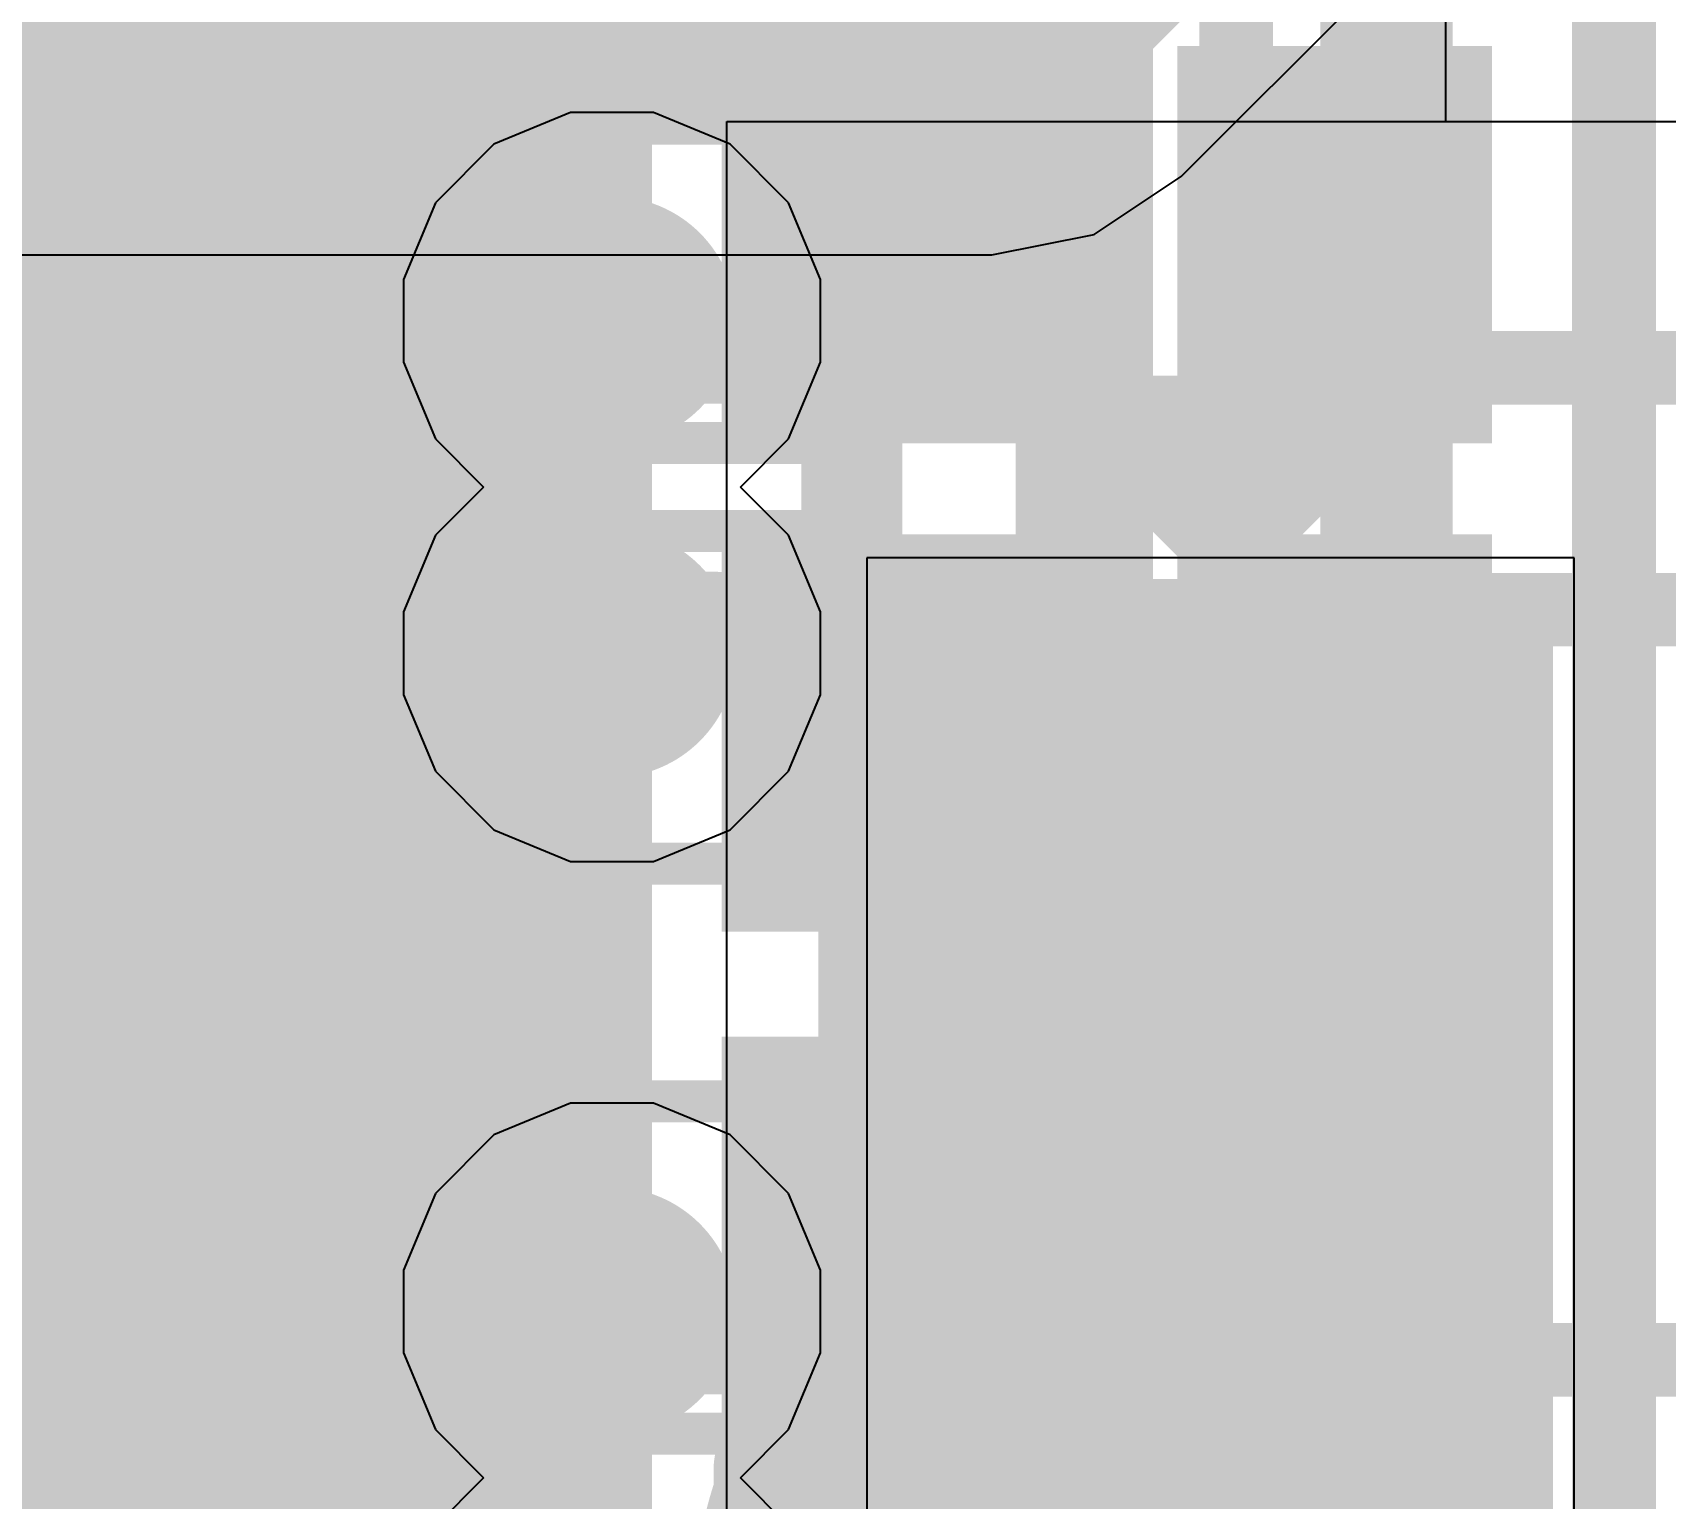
# Model space of a CAD drawing. Header units: inches. Extents: x -6 to 284, y -12 to 154.
# Drawn here: x 28.448 to 30.42, y -6.286 to -4.516 of the extents above; entities that cross this region are included whole.
import ezdxf

# ---------------------------------------------------------------- set-up
doc = ezdxf.new("R2010")
doc.units = ezdxf.units.IN
for name, color, linetype in [('Bottom Layer', 5, 'Continuous'), ('Bottom Overlay', 54, 'Continuous'), ('Bottom Paste', 16, 'Continuous'), ('Bottom Solder', 6, 'Continuous'), ('Drill Drawing', 1, 'Continuous'), ('GND-1', 16, 'Continuous'), ('PWR-2', 130, 'Continuous'), ('Signal L1', 76, 'Continuous'), ('Signal L2', 6, 'Continuous'), ('Top Layer', 1, 'Continuous'), ('Top Overlay', 2, 'Continuous'), ('Top Paste', 8, 'Continuous'), ('Top Solder', 216, 'Continuous'), ('Via Holes', 16, 'Continuous')]:
    doc.layers.add(name, color=color, linetype=linetype)
doc.styles.add('Arial Black_Bold', font='', dxfattribs={"height": 0.2})
doc.styles.get('Arial Black_Bold').set_extended_font_data('Arial Black', bold=True)

# ---------------------------------------------------------------- blocks, each defined once
blk = doc.blocks.new('R___0201_5')
at = {"layer": 'Top Layer'}
for points in [[(-0.40999791, 0.18500217), (-0.13999845, 0.18500217), (-0.13999845, -0.18499709), (-0.40999791, -0.18499709)], [(0.14000099, 0.18499963), (0.41000045, 0.18499963), (0.41000045, -0.18499963), (0.14000099, -0.18499963)]]:
    blk.add_hatch(color=1, dxfattribs=at).paths.add_polyline_path(points)
at = {"layer": 'Top Paste'}
for points in [[(-0.40999791, 0.18500217), (-0.13999845, 0.18500217), (-0.13999845, -0.18499709), (-0.40999791, -0.18499709)], [(0.14000099, 0.18499963), (0.41000045, 0.18499963), (0.41000045, -0.18499963), (0.14000099, -0.18499963)]]:
    blk.add_hatch(color=8, dxfattribs=at).paths.add_polyline_path(points)
at = {"layer": 'Top Solder'}
for points in [[(-0.46499907, 0.24000333), (-0.08499729, 0.24000333), (-0.08499729, -0.23999825), (-0.46499907, -0.23999825)], [(0.08499983, 0.24000079), (0.46500161, 0.24000079), (0.46500161, -0.24000079), (0.08499983, -0.24000079)]]:
    blk.add_hatch(color=216, dxfattribs=at).paths.add_polyline_path(points)
blk = doc.blocks.new('R___0201_7')
at = {"layer": 'Top Layer'}
for points in [[(-0.40999791, 0.18499963), (-0.13999845, 0.18499963), (-0.13999845, -0.18499963), (-0.40999791, -0.18499963)], [(0.14000099, 0.18499963), (0.41000045, 0.18499963), (0.41000045, -0.18499963), (0.14000099, -0.18499963)]]:
    blk.add_hatch(color=1, dxfattribs=at).paths.add_polyline_path(points)
at = {"layer": 'Top Paste'}
for points in [[(-0.40999791, 0.18499963), (-0.13999845, 0.18499963), (-0.13999845, -0.18499963), (-0.40999791, -0.18499963)], [(0.14000099, 0.18499963), (0.41000045, 0.18499963), (0.41000045, -0.18499963), (0.14000099, -0.18499963)]]:
    blk.add_hatch(color=8, dxfattribs=at).paths.add_polyline_path(points)
at = {"layer": 'Top Solder'}
for points in [[(-0.46499907, 0.24000079), (-0.08499729, 0.24000079), (-0.08499729, -0.24000079), (-0.46499907, -0.24000079)], [(0.08499983, 0.24000079), (0.46500161, 0.24000079), (0.46500161, -0.24000079), (0.08499983, -0.24000079)]]:
    blk.add_hatch(color=216, dxfattribs=at).paths.add_polyline_path(points)
blk = doc.blocks.new('R___0201_8')
at = {"layer": 'Top Layer'}
for points in [[(-0.40999791, 0.18500217), (-0.13999845, 0.18500217), (-0.13999845, -0.18499709), (-0.40999791, -0.18499709)], [(0.14000353, 0.18500217), (0.41000299, 0.18500217), (0.41000299, -0.18499709), (0.14000353, -0.18499709)]]:
    blk.add_hatch(color=1, dxfattribs=at).paths.add_polyline_path(points)
at = {"layer": 'Top Paste'}
for points in [[(-0.40999791, 0.18500217), (-0.13999845, 0.18500217), (-0.13999845, -0.18499709), (-0.40999791, -0.18499709)], [(0.14000353, 0.18500217), (0.41000299, 0.18500217), (0.41000299, -0.18499709), (0.14000353, -0.18499709)]]:
    blk.add_hatch(color=8, dxfattribs=at).paths.add_polyline_path(points)
at = {"layer": 'Top Solder'}
for points in [[(-0.46499907, 0.24000333), (-0.08499729, 0.24000333), (-0.08499729, -0.23999825), (-0.46499907, -0.23999825)], [(0.08500237, 0.24000333), (0.46500415, 0.24000333), (0.46500415, -0.23999825), (0.08500237, -0.23999825)]]:
    blk.add_hatch(color=216, dxfattribs=at).paths.add_polyline_path(points)
blk = doc.blocks.new('R___0201_31')
at = {"layer": 'Top Layer'}
for points in [[(-0.41000045, 0.18499963), (-0.14000099, 0.18499963), (-0.14000099, -0.18499963), (-0.41000045, -0.18499963)], [(0.14000099, 0.18499963), (0.41000045, 0.18499963), (0.41000045, -0.18499963), (0.14000099, -0.18499963)]]:
    blk.add_hatch(color=1, dxfattribs=at).paths.add_polyline_path(points)
at = {"layer": 'Top Paste'}
for points in [[(-0.41000045, 0.18499963), (-0.14000099, 0.18499963), (-0.14000099, -0.18499963), (-0.41000045, -0.18499963)], [(0.14000099, 0.18499963), (0.41000045, 0.18499963), (0.41000045, -0.18499963), (0.14000099, -0.18499963)]]:
    blk.add_hatch(color=8, dxfattribs=at).paths.add_polyline_path(points)
at = {"layer": 'Top Solder'}
for points in [[(-0.46500161, 0.24000079), (-0.08499983, 0.24000079), (-0.08499983, -0.24000079), (-0.46500161, -0.24000079)], [(0.08499983, 0.24000079), (0.46500161, 0.24000079), (0.46500161, -0.24000079), (0.08499983, -0.24000079)]]:
    blk.add_hatch(color=216, dxfattribs=at).paths.add_polyline_path(points)
blk = doc.blocks.new('R___0201_32')
at = {"layer": 'Top Layer'}
for points in [[(-0.40999791, 0.18499709), (-0.13999845, 0.18499709), (-0.13999845, -0.18500217), (-0.40999791, -0.18500217)], [(0.14000353, 0.18499709), (0.41000299, 0.18499709), (0.41000299, -0.18500217), (0.14000353, -0.18500217)]]:
    blk.add_hatch(color=1, dxfattribs=at).paths.add_polyline_path(points)
at = {"layer": 'Top Paste'}
for points in [[(-0.40999791, 0.18499709), (-0.13999845, 0.18499709), (-0.13999845, -0.18500217), (-0.40999791, -0.18500217)], [(0.14000353, 0.18499709), (0.41000299, 0.18499709), (0.41000299, -0.18500217), (0.14000353, -0.18500217)]]:
    blk.add_hatch(color=8, dxfattribs=at).paths.add_polyline_path(points)
at = {"layer": 'Top Solder'}
for points in [[(-0.46499907, 0.23999825), (-0.08499729, 0.23999825), (-0.08499729, -0.24000333), (-0.46499907, -0.24000333)], [(0.08500237, 0.23999825), (0.46500415, 0.23999825), (0.46500415, -0.24000333), (0.08500237, -0.24000333)]]:
    blk.add_hatch(color=216, dxfattribs=at).paths.add_polyline_path(points)
blk = doc.blocks.new('R___0201_35')
at = {"layer": 'Top Layer'}
for points in [[(-0.40999791, 0.18499963), (-0.13999845, 0.18499963), (-0.13999845, -0.18499963), (-0.40999791, -0.18499963)], [(0.14000099, 0.18499963), (0.41000045, 0.18499963), (0.41000045, -0.18499963), (0.14000099, -0.18499963)]]:
    blk.add_hatch(color=1, dxfattribs=at).paths.add_polyline_path(points)
at = {"layer": 'Top Paste'}
for points in [[(-0.40999791, 0.18499963), (-0.13999845, 0.18499963), (-0.13999845, -0.18499963), (-0.40999791, -0.18499963)], [(0.14000099, 0.18499963), (0.41000045, 0.18499963), (0.41000045, -0.18499963), (0.14000099, -0.18499963)]]:
    blk.add_hatch(color=8, dxfattribs=at).paths.add_polyline_path(points)
at = {"layer": 'Top Solder'}
for points in [[(-0.46499907, 0.24000079), (-0.08499729, 0.24000079), (-0.08499729, -0.24000079), (-0.46499907, -0.24000079)], [(0.08499983, 0.24000079), (0.46500161, 0.24000079), (0.46500161, -0.24000079), (0.08499983, -0.24000079)]]:
    blk.add_hatch(color=216, dxfattribs=at).paths.add_polyline_path(points)
blk = doc.blocks.new('SOT_23_5_B_126')
at = {"layer": 'Bottom Layer'}
blk.add_hatch(color=5, dxfattribs=at).paths.add_polyline_path([(-1.85000011, -0.65000378), (-0.74999977, -0.65000378), (-0.74999977, -1.25000258), (-1.85000011, -1.25000258)])
at = {"layer": 'Bottom Paste'}
blk.add_hatch(color=16, dxfattribs=at).paths.add_polyline_path([(-1.85000011, -0.65000378), (-0.74999977, -0.65000378), (-0.74999977, -1.25000258), (-1.85000011, -1.25000258)])
at = {"layer": 'Bottom Solder'}
blk.add_hatch(color=6, dxfattribs=at).paths.add_polyline_path([(-1.95160011, -0.54840378), (-0.6483997699999999, -0.54840378), (-0.6483997699999999, -1.35160258), (-1.95160011, -1.35160258)])
at = {"layer": 'Bottom Overlay'}
for points in [[(-2.00659746, -0.9398050799999998, 0.127, 0.127, 0), (-2.13360508, -0.8128025399999999, 0.127, 0.127, 0)], [(-2.13360254, -1.06680254, 0.127, 0.127, 0), (-2.13360508, -0.8128025399999999, 0.127, 0.127, 0)], [(-2.13360254, -1.06680254, 0.127, 0.127, 0), (-2.00659746, -0.9398050799999998, 0.127, 0.127, 0)], [(-0.87900256, -1.49860508, 0.127, 0.127, 0), (-0.87900002, -1.3986002, 0.127, 0.127, 0)], [(-0.87900256, -1.49860508, 0.127, 0.127, 0), (0.8735949, -1.49860254, 0.127, 0.127, 0)]]:
    blk.add_lwpolyline(points, format="xyseb", dxfattribs=at)
for points in [[(-2.16535508, -0.8128025399999999, 0.0635, 0.0635, 1), (-2.10185508, -0.8128025399999999, 0.0635, 0.0635, 1)], [(-2.16535508, -0.8128025399999999, 0.0635, 0.0635, 1), (-2.10185508, -0.8128025399999999, 0.0635, 0.0635, 1)], [(-2.03834746, -0.9398050799999998, 0.0635, 0.0635, 1), (-1.97484746, -0.9398050799999998, 0.0635, 0.0635, 1)], [(-2.03834746, -0.9398050799999998, 0.0635, 0.0635, 1), (-1.97484746, -0.9398050799999998, 0.0635, 0.0635, 1)], [(-2.16535254, -1.06680254, 0.0635, 0.0635, 1), (-2.10185254, -1.06680254, 0.0635, 0.0635, 1)], [(-2.16535254, -1.06680254, 0.0635, 0.0635, 1), (-2.10185254, -1.06680254, 0.0635, 0.0635, 1)], [(-0.9107500199999999, -1.3986002, 0.0635, 0.0635, 1), (-0.8472500199999999, -1.3986002, 0.0635, 0.0635, 1)], [(-0.9107525599999998, -1.49860508, 0.0635, 0.0635, 1), (-0.8472525599999999, -1.49860508, 0.0635, 0.0635, 1)], [(-0.9107525599999998, -1.49860508, 0.0635, 0.0635, 1), (-0.8472525599999999, -1.49860508, 0.0635, 0.0635, 1)]]:
    blk.add_lwpolyline(points, format="xyseb", close=True, dxfattribs=at)

msp = doc.modelspace()

# ---------------------------------------------------------------- hatches: boundary and pattern name
at = {"layer": 'Bottom Layer'}
msp.add_hatch(color=5, dxfattribs=at).paths.add_polyline_path([(28.38565062, -7.0838949), (29.14907302, -7.0838949), (29.14907302, -4.29097186), (28.38565062, -4.29097186)])
at = {"layer": 'GND-1'}
h = msp.add_hatch(color=16, dxfattribs=at)
edge = h.paths.add_edge_path()
edge.add_arc((29.14784874, -4.86363518), 0.1499997, 0, 360)
h = msp.add_hatch(color=16, dxfattribs=at)
edge = h.paths.add_edge_path()
edge.add_arc((29.14784874, -5.26523458), 0.1499997, 0, 360)
h = msp.add_hatch(color=16, dxfattribs=at)
edge = h.paths.add_edge_path()
edge.add_arc((29.14784874, -6.060384119999999), 0.1499997, 0, 360)
at = {"layer": 'Signal L1'}
h = msp.add_hatch(color=76, dxfattribs=at)
edge = h.paths.add_edge_path()
edge.add_arc((29.14784874, -4.86363518), 0.1499997, 0, 360)
h = msp.add_hatch(color=76, dxfattribs=at)
edge = h.paths.add_edge_path()
edge.add_arc((29.14784874, -5.26523458), 0.1499997, 0, 360)
h = msp.add_hatch(color=76, dxfattribs=at)
edge = h.paths.add_edge_path()
edge.add_arc((29.14784874, -6.060384119999999), 0.1499997, 0, 360)
at = {"layer": 'Top Layer'}
for points in [[(28.68673968, -4.96819936), (28.95674168, -4.96819936), (28.95674168, -4.586681199999999), (28.68673968, -4.586681199999999)], [(29.60534338, -4.58352906), (29.33534138, -4.58352906), (29.33534138, -4.96504722), (29.60534338, -4.96504722)], [(30.15534482, -4.58352906), (29.88534281999999, -4.58352906), (29.88534281999999, -4.96504722), (30.15534482, -4.96504722)], [(28.95674168, -5.164962999999999), (28.68673968, -5.164962999999999), (28.68673968, -5.546481159999999), (28.95674168, -5.546481159999999)], [(29.33535662, -5.549630759999999), (29.60535862, -5.549630759999999), (29.60535862, -5.1681126), (29.33535662, -5.1681126)], [(29.8853606, -5.549630759999999), (30.1553626, -5.549630759999999), (30.1553626, -5.1681126), (29.8853606, -5.1681126)], [(28.68673968, -6.1649483), (28.95674168, -6.1649483), (28.95674168, -5.78343014), (28.68673968, -5.78343014)], [(29.60534338, -5.780283079999999), (29.33534138, -5.780283079999999), (29.33534138, -6.161801239999999), (29.60534338, -6.161801239999999)], [(30.15534228, -5.78028054), (29.88534028, -5.78028054), (29.88534028, -6.161798699999999), (30.15534228, -6.161798699999999)]]:
    msp.add_hatch(color=1, dxfattribs=at).paths.add_polyline_path(points)
h = msp.add_hatch(color=1, dxfattribs=at)
edge = h.paths.add_edge_path()
edge.add_arc((29.14784874, -4.86363518), 0.1499997, 0, 360)
h = msp.add_hatch(color=1, dxfattribs=at)
edge = h.paths.add_edge_path()
edge.add_arc((29.14784874, -5.26523458), 0.1499997, 0, 360)
h = msp.add_hatch(color=1, dxfattribs=at)
edge = h.paths.add_edge_path()
edge.add_arc((29.14784874, -6.060384119999999), 0.1499997, 0, 360)
at = {"layer": 'Via Holes'}
h = msp.add_hatch(color=7, dxfattribs=at)
edge = h.paths.add_edge_path()
edge.add_arc((29.14784874, -4.86363518), 0.07499858, 0, 360)
h = msp.add_hatch(color=7, dxfattribs=at)
edge = h.paths.add_edge_path()
edge.add_arc((29.14784874, -5.26523458), 0.07499858, 0, 360)
h = msp.add_hatch(color=7, dxfattribs=at)
edge = h.paths.add_edge_path()
edge.add_arc((29.14784874, -6.060384119999999), 0.07499858, 0, 360)

# ---------------------------------------------------------------- linework, layer by layer
at = {"layer": 'Bottom Layer'}
for p, q in [((30.15424754, -1.08693204), (30.15424754, -4.62308194)), ((29.28653782, -7.0838949), (29.28653782, -4.62308194)), ((29.28653782, -4.62308194), (31.24368148, -4.62308194)), ((30.15424754, -4.62308194), (30.97872392, -4.62308194)), ((30.3097438, -5.15003034), (29.455745, -5.15003034)), ((29.455745, -5.15003034), (29.455745, -6.50402814)), ((30.3097438, -6.50402814), (30.3097438, -5.15003034))]:
    msp.add_line(p, q, dxfattribs=at)
for points in [[(28.94334826, -4.52966074, 0.254, 0.254, -0.4142135623730951), (28.89930466, -4.48561714, 0.254, 0.254, 0)], [(29.8827444, -7.12587348, 0.1778, 0.1778, 0), (29.8827444, -5.82702924, 0.1778, 0.1778, 0)]]:
    msp.add_lwpolyline(points, format="xyseb", dxfattribs=at)
for points in [[(28.83580466, -4.48561714, 0.127, 0.127, 1), (28.96280466, -4.48561714, 0.127, 0.127, 1)], [(28.87984826, -4.52966074, 0.127, 0.127, 1), (29.00684825999999, -4.52966074, 0.127, 0.127, 1)], [(29.8382944, -5.82702924, 0.08889999999999999, 0.08889999999999999, 1), (29.9271944, -5.82702924, 0.08889999999999999, 0.08889999999999999, 1)]]:
    msp.add_lwpolyline(points, format="xyseb", close=True, dxfattribs=at)
at = {"layer": 'Drill Drawing'}
for points in [[(28.89384874, -4.60963518, 0.0508, 0.0508, 0), (29.40184873999999, -4.60963518, 0.0508, 0.0508, 0)], [(28.89384874, -5.11763518, 0.0508, 0.0508, 0), (28.89384874, -4.60963518, 0.0508, 0.0508, 0)], [(29.40184873999999, -5.11763518, 0.0508, 0.0508, 0), (29.40184873999999, -4.60963518, 0.0508, 0.0508, 0)], [(28.89384874, -5.011234579999999, 0.0508, 0.0508, 0), (29.40184873999999, -5.011234579999999, 0.0508, 0.0508, 0)], [(28.89384874, -5.51923458, 0.0508, 0.0508, 0), (28.89384874, -5.011234579999999, 0.0508, 0.0508, 0)], [(29.40184873999999, -5.51923458, 0.0508, 0.0508, 0), (29.40184873999999, -5.011234579999999, 0.0508, 0.0508, 0)], [(28.89384874, -5.11763518, 0.0508, 0.0508, 0), (29.40184873999999, -5.11763518, 0.0508, 0.0508, 0)], [(28.89384874, -5.51923458, 0.0508, 0.0508, 0), (29.40184873999999, -5.51923458, 0.0508, 0.0508, 0)], [(28.89384874, -5.80638412, 0.0508, 0.0508, 0), (29.40184873999999, -5.80638412, 0.0508, 0.0508, 0)], [(28.89384874, -6.31438412, 0.0508, 0.0508, 0), (28.89384874, -5.80638412, 0.0508, 0.0508, 0)], [(29.40184873999999, -6.31438412, 0.0508, 0.0508, 0), (29.40184873999999, -5.80638412, 0.0508, 0.0508, 0)], [(28.89384874, -6.20798352, 0.0508, 0.0508, 0), (29.40184873999999, -6.20798352, 0.0508, 0.0508, 0)], [(28.89384874, -6.71598352, 0.0508, 0.0508, 0), (28.89384874, -6.20798352, 0.0508, 0.0508, 0)], [(29.40184873999999, -6.71598352, 0.0508, 0.0508, 0), (29.40184873999999, -6.20798352, 0.0508, 0.0508, 0)]]:
    msp.add_lwpolyline(points, format="xyseb", dxfattribs=at)
for points in [[(28.88114874, -4.60963518, 0.0254, 0.0254, 1), (28.90654874, -4.60963518, 0.0254, 0.0254, 1)], [(28.88114874, -4.60963518, 0.0254, 0.0254, 1), (28.90654874, -4.60963518, 0.0254, 0.0254, 1)], [(29.38914874, -4.60963518, 0.0254, 0.0254, 1), (29.41454874, -4.60963518, 0.0254, 0.0254, 1)], [(29.38914874, -4.60963518, 0.0254, 0.0254, 1), (29.41454874, -4.60963518, 0.0254, 0.0254, 1)], [(28.88114874, -5.011234579999999, 0.0254, 0.0254, 1), (28.90654874, -5.011234579999999, 0.0254, 0.0254, 1)], [(28.88114874, -5.011234579999999, 0.0254, 0.0254, 1), (28.90654874, -5.011234579999999, 0.0254, 0.0254, 1)], [(29.38914874, -5.011234579999999, 0.0254, 0.0254, 1), (29.41454874, -5.011234579999999, 0.0254, 0.0254, 1)], [(29.38914874, -5.011234579999999, 0.0254, 0.0254, 1), (29.41454874, -5.011234579999999, 0.0254, 0.0254, 1)], [(28.88114874, -5.11763518, 0.0254, 0.0254, 1), (28.90654874, -5.11763518, 0.0254, 0.0254, 1)], [(28.88114874, -5.11763518, 0.0254, 0.0254, 1), (28.90654874, -5.11763518, 0.0254, 0.0254, 1)], [(29.38914874, -5.11763518, 0.0254, 0.0254, 1), (29.41454874, -5.11763518, 0.0254, 0.0254, 1)], [(29.38914874, -5.11763518, 0.0254, 0.0254, 1), (29.41454874, -5.11763518, 0.0254, 0.0254, 1)], [(28.88114874, -5.51923458, 0.0254, 0.0254, 1), (28.90654874, -5.51923458, 0.0254, 0.0254, 1)], [(28.88114874, -5.51923458, 0.0254, 0.0254, 1), (28.90654874, -5.51923458, 0.0254, 0.0254, 1)], [(29.38914874, -5.51923458, 0.0254, 0.0254, 1), (29.41454874, -5.51923458, 0.0254, 0.0254, 1)], [(29.38914874, -5.51923458, 0.0254, 0.0254, 1), (29.41454874, -5.51923458, 0.0254, 0.0254, 1)], [(28.88114874, -5.80638412, 0.0254, 0.0254, 1), (28.90654874, -5.80638412, 0.0254, 0.0254, 1)], [(28.88114874, -5.80638412, 0.0254, 0.0254, 1), (28.90654874, -5.80638412, 0.0254, 0.0254, 1)], [(29.38914874, -5.80638412, 0.0254, 0.0254, 1), (29.41454874, -5.80638412, 0.0254, 0.0254, 1)], [(29.38914874, -5.80638412, 0.0254, 0.0254, 1), (29.41454874, -5.80638412, 0.0254, 0.0254, 1)], [(28.88114874, -6.20798352, 0.0254, 0.0254, 1), (28.90654874, -6.20798352, 0.0254, 0.0254, 1)], [(28.88114874, -6.20798352, 0.0254, 0.0254, 1), (28.90654874, -6.20798352, 0.0254, 0.0254, 1)], [(29.38914874, -6.20798352, 0.0254, 0.0254, 1), (29.41454874, -6.20798352, 0.0254, 0.0254, 1)], [(29.38914874, -6.20798352, 0.0254, 0.0254, 1), (29.41454874, -6.20798352, 0.0254, 0.0254, 1)]]:
    msp.add_lwpolyline(points, format="xyseb", close=True, dxfattribs=at)
at = {"layer": 'GND-1'}
for p, q in [((29.09780311999999, -4.612035479999999), (29.00532934, -4.65033868)), ((29.19789436, -4.612035479999999), (29.09780311999999, -4.612035479999999)), ((29.29036813999999, -4.65033868), (29.19789436, -4.612035479999999)), ((29.00532934, -4.65033868), (28.93455224, -4.72111578)), ((29.36114524, -4.72111578), (29.29036813999999, -4.65033868)), ((28.93455224, -4.72111578), (28.89624904, -4.81358956)), ((29.39944844, -4.81358956), (29.36114524, -4.72111578)), ((28.89624904, -4.81358956), (28.89624904, -4.9136808)), ((29.39944844, -4.9136808), (29.39944844, -4.81358956)), ((28.89624904, -4.9136808), (28.93455224, -5.00615458)), ((29.36114524, -5.00615458), (29.39944844, -4.9136808)), ((28.93455224, -5.00615458), (28.99283253999999, -5.064434879999999)), ((29.30286494, -5.064434879999999), (29.36114524, -5.00615458)), ((28.99283253999999, -5.064434879999999), (28.93455224, -5.122715179999999)), ((29.36114524, -5.122715179999999), (29.30286494, -5.064434879999999)), ((28.93455224, -5.122715179999999), (28.89624904, -5.215188959999999)), ((29.39944844, -5.215188959999999), (29.36114524, -5.122715179999999)), ((28.89624904, -5.215188959999999), (28.89624904, -5.3152802)), ((29.39944844, -5.3152802), (29.39944844, -5.215188959999999)), ((28.89624904, -5.3152802), (28.93455224, -5.40775398)), ((29.36114524, -5.40775398), (29.39944844, -5.3152802)), ((28.93455224, -5.40775398), (29.00532934, -5.47853108)), ((29.29036813999999, -5.47853108), (29.36114524, -5.40775398)), ((29.00532934, -5.47853108), (29.09780311999999, -5.51683428)), ((29.19789436, -5.51683428), (29.29036813999999, -5.47853108)), ((29.09780311999999, -5.51683428), (29.19789436, -5.51683428)), ((29.09780311999999, -5.808784419999999), (29.00532934, -5.84708762)), ((29.19789436, -5.808784419999999), (29.09780311999999, -5.808784419999999)), ((29.29036813999999, -5.84708762), (29.19789436, -5.808784419999999)), ((29.00532934, -5.84708762), (28.93455224, -5.91786472)), ((29.36114524, -5.91786472), (29.29036813999999, -5.84708762)), ((28.93455224, -5.91786472), (28.89624904, -6.0103385)), ((29.39944844, -6.0103385), (29.36114524, -5.91786472)), ((28.89624904, -6.0103385), (28.89624904, -6.11042974)), ((29.39944844, -6.11042974), (29.39944844, -6.0103385)), ((28.89624904, -6.11042974), (28.93455224, -6.20290352)), ((29.36114524, -6.20290352), (29.39944844, -6.11042974)), ((28.93455224, -6.20290352), (28.99283253999999, -6.26118382)), ((29.30286494, -6.26118382), (29.36114524, -6.20290352)), ((28.99283253999999, -6.26118382), (28.93455224, -6.31946412)), ((29.36114524, -6.31946412), (29.30286494, -6.26118382))]:
    msp.add_line(p, q, dxfattribs=at)
at = {"layer": 'PWR-2'}
for p, q in [((29.83529974, -4.68935054), (30.36462812, -4.16002216)), ((29.73027836, -4.75952566), (29.83529974, -4.68935054)), ((29.60639494, -4.7841662), (29.73027836, -4.75952566)), ((26.66009908, -4.7841662), (29.60639494, -4.7841662))]:
    msp.add_line(p, q, dxfattribs=at)
for points in [[(29.60639494, -4.460445739999999, 0.3809999999999999, 0.3809999999999999, 0), (30.13572332, -3.93111736, 0.3809999999999999, 0.3809999999999999, 0)], [(26.66009908, -4.460445739999999, 0.3809999999999999, 0.3809999999999999, 0), (29.60639494, -4.460445739999999, 0.3809999999999999, 0.3809999999999999, 0)]]:
    msp.add_lwpolyline(points, format="xyseb", dxfattribs=at)
msp.add_lwpolyline([(29.51114494, -4.460445739999999, 0.1905, 0.1905, 1), (29.70164493999999, -4.460445739999999, 0.1905, 0.1905, 1)], format="xyseb", close=True, dxfattribs=at)
msp.add_lwpolyline([(29.51114494, -4.460445739999999, 0.1905, 0.1905, 1), (29.70164493999999, -4.460445739999999, 0.1905, 0.1905, 1)], format="xyseb", close=True, dxfattribs=at)
at = {"layer": 'Signal L1'}
for points in [[(30.11845894, -7.291806599999999, 0.08889999999999999, 0.08889999999999999, 0), (30.11845894, -1.53326846, 0.08889999999999999, 0.08889999999999999, 0)], [(29.90152262, -7.389266399999999, 0.08889999999999999, 0.08889999999999999, 0), (29.90152262, -1.9235293, 0.08889999999999999, 0.08889999999999999, 0)], [(29.67958758, -7.47680242, 0.08889999999999999, 0.08889999999999999, 0), (29.67958758, -2.30879396, 0.08889999999999999, 0.08889999999999999, 0)], [(29.14784874, -4.86363518, 0.08889999999999999, 0.08889999999999999, -0.2104564923970362), (29.13005858, -4.904026259999999, 0.08889999999999999, 0.08889999999999999, 0)], [(29.18365765999999, -4.904026259999999, 0.08889999999999999, 0.08889999999999999, 0), (29.22404874, -4.86363518, 0.08889999999999999, 0.08889999999999999, 0)], [(29.13005858, -4.904026259999999, 0.08889999999999999, 0.08889999999999999, -0.1874190170576266), (29.09309903999999, -4.91838488, 0.08889999999999999, 0.08889999999999999, 0)], [(29.14784874, -4.904026259999999, 0.08889999999999999, 0.08889999999999999, 0), (29.18365765999999, -4.904026259999999, 0.08889999999999999, 0.08889999999999999, 0)], [(26.11919592, -4.91838488, 0.08889999999999999, 0.08889999999999999, 0), (29.09309903999999, -4.91838488, 0.08889999999999999, 0.08889999999999999, 0)], [(25.99820556, -5.210484879999999, 0.08889999999999999, 0.08889999999999999, 0), (29.09309903999999, -5.210484879999999, 0.08889999999999999, 0.08889999999999999, 0)], [(29.09309903999999, -5.210484879999999, 0.08889999999999999, 0.08889999999999999, -0.1874190170576267), (29.13005858, -5.2248435, 0.08889999999999999, 0.08889999999999999, 0)], [(29.13005858, -5.2248435, 0.08889999999999999, 0.08889999999999999, -0.2104564923970361), (29.14784874, -5.26523458, 0.08889999999999999, 0.08889999999999999, 0)], [(29.14784874, -5.2248435, 0.08889999999999999, 0.08889999999999999, 0), (29.18365765999999, -5.2248435, 0.08889999999999999, 0.08889999999999999, 0)], [(29.18365765999999, -5.2248435, 0.08889999999999999, 0.08889999999999999, 0), (29.22404874, -5.26523458, 0.08889999999999999, 0.08889999999999999, 0)], [(29.14784874, -6.060384119999999, 0.08889999999999999, 0.08889999999999999, -0.4142135623730951), (29.09309903999999, -6.11513382, 0.08889999999999999, 0.08889999999999999, 0)], [(29.22404874, -6.11513382, 0.08889999999999999, 0.08889999999999999, 0), (29.22404874, -6.060384119999999, 0.08889999999999999, 0.08889999999999999, 0)], [(26.18099412, -6.11513382, 0.08889999999999999, 0.08889999999999999, 0), (29.09309903999999, -6.11513382, 0.08889999999999999, 0.08889999999999999, 0)], [(29.14784874, -6.11513382, 0.08889999999999999, 0.08889999999999999, 0), (29.22404874, -6.11513382, 0.08889999999999999, 0.08889999999999999, 0)]]:
    msp.add_lwpolyline(points, format="xyseb", dxfattribs=at)
for points in [[(29.12562373999999, -4.86363518, 0.04445, 0.04445, 1), (29.17007374, -4.86363518, 0.04445, 0.04445, 1)], [(29.20182374, -4.86363518, 0.04445, 0.04445, 1), (29.24627374, -4.86363518, 0.04445, 0.04445, 1)], [(29.10783358, -4.904026259999999, 0.04445, 0.04445, 1), (29.15228358, -4.904026259999999, 0.04445, 0.04445, 1)], [(29.10783358, -4.904026259999999, 0.04445, 0.04445, 1), (29.15228358, -4.904026259999999, 0.04445, 0.04445, 1)], [(29.12562373999999, -4.904026259999999, 0.04445, 0.04445, 1), (29.17007374, -4.904026259999999, 0.04445, 0.04445, 1)], [(29.16143266, -4.904026259999999, 0.04445, 0.04445, 1), (29.20588266, -4.904026259999999, 0.04445, 0.04445, 1)], [(29.16143266, -4.904026259999999, 0.04445, 0.04445, 1), (29.20588266, -4.904026259999999, 0.04445, 0.04445, 1)], [(29.07087404, -4.91838488, 0.04445, 0.04445, 1), (29.11532404, -4.91838488, 0.04445, 0.04445, 1)], [(29.07087404, -4.91838488, 0.04445, 0.04445, 1), (29.11532404, -4.91838488, 0.04445, 0.04445, 1)], [(29.07087404, -5.210484879999999, 0.04445, 0.04445, 1), (29.11532404, -5.210484879999999, 0.04445, 0.04445, 1)], [(29.07087404, -5.210484879999999, 0.04445, 0.04445, 1), (29.11532404, -5.210484879999999, 0.04445, 0.04445, 1)], [(29.10783358, -5.2248435, 0.04445, 0.04445, 1), (29.15228358, -5.2248435, 0.04445, 0.04445, 1)], [(29.10783358, -5.2248435, 0.04445, 0.04445, 1), (29.15228358, -5.2248435, 0.04445, 0.04445, 1)], [(29.12562373999999, -5.2248435, 0.04445, 0.04445, 1), (29.17007374, -5.2248435, 0.04445, 0.04445, 1)], [(29.16143266, -5.2248435, 0.04445, 0.04445, 1), (29.20588266, -5.2248435, 0.04445, 0.04445, 1)], [(29.16143266, -5.2248435, 0.04445, 0.04445, 1), (29.20588266, -5.2248435, 0.04445, 0.04445, 1)], [(29.12562373999999, -5.26523458, 0.04445, 0.04445, 1), (29.17007374, -5.26523458, 0.04445, 0.04445, 1)], [(29.20182374, -5.26523458, 0.04445, 0.04445, 1), (29.24627374, -5.26523458, 0.04445, 0.04445, 1)], [(29.12562373999999, -6.060384119999999, 0.04445, 0.04445, 1), (29.17007374, -6.060384119999999, 0.04445, 0.04445, 1)], [(29.20182374, -6.060384119999999, 0.04445, 0.04445, 1), (29.24627374, -6.060384119999999, 0.04445, 0.04445, 1)], [(29.07087404, -6.11513382, 0.04445, 0.04445, 1), (29.11532404, -6.11513382, 0.04445, 0.04445, 1)], [(29.07087404, -6.11513382, 0.04445, 0.04445, 1), (29.11532404, -6.11513382, 0.04445, 0.04445, 1)], [(29.12562373999999, -6.11513382, 0.04445, 0.04445, 1), (29.17007374, -6.11513382, 0.04445, 0.04445, 1)], [(29.20182374, -6.11513382, 0.04445, 0.04445, 1), (29.24627374, -6.11513382, 0.04445, 0.04445, 1)], [(29.20182374, -6.11513382, 0.04445, 0.04445, 1), (29.24627374, -6.11513382, 0.04445, 0.04445, 1)]]:
    msp.add_lwpolyline(points, format="xyseb", close=True, dxfattribs=at)
at = {"layer": 'Signal L2'}
for points in [[(29.75018434, -8.059031379999999, 0.1016, 0.1016, 0), (29.75018434, 2.20321886, 0.1016, 0.1016, 0)], [(29.44778464, -8.18429148, 0.1016, 0.1016, 0), (29.44778464, 2.07795876, 0.1016, 0.1016, 0)], [(29.1453824, -8.309549039999998, 0.1016, 0.1016, 0), (29.1453824, 1.9527012, 0.1016, 0.1016, 0)], [(28.84298524, -8.4348066, 0.1016, 0.1016, 0), (28.84298524, 1.82744364, 0.1016, 0.1016, 0)], [(28.540583, -8.56006416, 0.1016, 0.1016, 0), (28.540583, 1.70218608, 0.1016, 0.1016, 0)], [(30.0541055, -7.9331439, 0.1016, 0.1016, 0), (30.0541055, -1.49858222, 0.1016, 0.1016, 0)], [(30.35770661999999, -7.8073885, 0.1016, 0.1016, 0), (30.35770661999999, -1.63953698, 0.1016, 0.1016, 0)]]:
    msp.add_lwpolyline(points, format="xyseb", dxfattribs=at)
at = {"layer": 'Top Layer'}
for points in [[(28.82174322, -4.920531179999999, 0.08889999999999999, 0.08889999999999999, 0), (28.82174576, -4.7716821, 0.08889999999999999, 0.08889999999999999, 0)], [(29.47035508, -4.92052864, 0.08889999999999999, 0.08889999999999999, 0), (29.47035508, -4.77167702, 0.08889999999999999, 0.08889999999999999, 0)], [(30.02035144, -4.92052864, 0.08889999999999999, 0.08889999999999999, 0), (30.02035144, -4.77167702, 0.08889999999999999, 0.08889999999999999, 0)], [(29.14784874, -4.91838488, 0.08889999999999999, 0.08889999999999999, 0), (29.14784874, -4.86363518, 0.08889999999999999, 0.08889999999999999, 0)], [(28.82174067999999, -4.920531179999999, 0.08889999999999999, 0.08889999999999999, 0), (28.82174322, -4.920531179999999, 0.08889999999999999, 0.08889999999999999, 0)], [(28.82174322, -4.920531179999999, 0.08889999999999999, 0.08889999999999999, 0), (28.82272619999999, -4.920523559999999, 0.08889999999999999, 0.08889999999999999, 0)], [(28.82174322, -4.92053372, 0.08889999999999999, 0.08889999999999999, 0), (28.82174322, -4.920531179999999, 0.08889999999999999, 0.08889999999999999, 0)], [(28.82272619999999, -4.920523559999999, 0.08889999999999999, 0.08889999999999999, 0), (29.14688862, -4.91838996, 0.08889999999999999, 0.08889999999999999, 0)], [(29.14688862, -4.91838742, 0.08889999999999999, 0.08889999999999999, -0.00164351323020986), (29.14784874, -4.91838488, 0.08889999999999999, 0.08889999999999999, 0)], [(29.14784874, -4.91838488, 0.08889999999999999, 0.08889999999999999, -0.001652208830655035), (29.14881394, -4.91838742, 0.08889999999999999, 0.08889999999999999, 0)], [(29.14881394, -4.91838996, 0.08889999999999999, 0.08889999999999999, 0), (29.4693594, -4.92052102, 0.08889999999999999, 0.08889999999999999, 0)], [(29.4693594, -4.92052102, 0.08889999999999999, 0.08889999999999999, 0), (29.46936448, -4.92052102, 0.08889999999999999, 0.08889999999999999, 0)], [(29.46936448, -4.92052102, 0.08889999999999999, 0.08889999999999999, 0), (29.47035508, -4.92052864, 0.08889999999999999, 0.08889999999999999, 0)], [(29.47035508, -4.920531179999999, 0.08889999999999999, 0.08889999999999999, 0), (29.47035508, -4.92052864, 0.08889999999999999, 0.08889999999999999, 0)], [(30.02035144, -4.92052864, 0.08889999999999999, 0.08889999999999999, 0), (31.196407, -4.92052864, 0.08889999999999999, 0.08889999999999999, 0)], [(28.82174067999999, -5.361482799999999, 0.08889999999999999, 0.08889999999999999, 0), (28.82174322, -5.21263372, 0.08889999999999999, 0.08889999999999999, 0)], [(28.82174322, -5.21263372, 0.08889999999999999, 0.08889999999999999, 0), (28.82174322, -5.21263118, 0.08889999999999999, 0.08889999999999999, 0)], [(28.8227008, -5.21263118, 0.08889999999999999, 0.08889999999999999, -0.001639136921633103), (28.82174322, -5.21263372, 0.08889999999999999, 0.08889999999999999, 0)], [(28.8227008, -5.21263118, 0.08889999999999999, 0.08889999999999999, 0), (29.14748806, -5.2104925, 0.08889999999999999, 0.08889999999999999, 0)], [(29.14748806, -5.2104925, 0.08889999999999999, 0.08889999999999999, 0), (29.14784874, -5.210489959999999, 0.08889999999999999, 0.08889999999999999, 0)], [(29.14784874, -5.26523458, 0.08889999999999999, 0.08889999999999999, 0), (29.14784874, -5.210489959999999, 0.08889999999999999, 0.08889999999999999, 0)], [(29.14784874, -5.210489959999999, 0.08889999999999999, 0.08889999999999999, 0), (29.14821196, -5.2104925, 0.08889999999999999, 0.08889999999999999, 0)], [(29.14821196, -5.2104925, 0.08889999999999999, 0.08889999999999999, 0), (29.46938734, -5.21262864, 0.08889999999999999, 0.08889999999999999, 0)], [(29.47035508, -5.21263118, 0.08889999999999999, 0.08889999999999999, -0.001656527820082466), (29.46938734, -5.21262864, 0.08889999999999999, 0.08889999999999999, 0)], [(29.47035508, -5.36148534, 0.08889999999999999, 0.08889999999999999, 0), (29.47035508, -5.21263118, 0.08889999999999999, 0.08889999999999999, 0)], [(30.0203489, -5.21262864, 0.08889999999999999, 0.08889999999999999, 0), (31.07541664, -5.21262864, 0.08889999999999999, 0.08889999999999999, 0)], [(30.0203489, -5.361482799999999, 0.08889999999999999, 0.08889999999999999, 0), (30.0203489, -5.21262864, 0.08889999999999999, 0.08889999999999999, 0)], [(28.82174322, -6.117280119999999, 0.08889999999999999, 0.08889999999999999, 0), (28.82174576, -5.96843104, 0.08889999999999999, 0.08889999999999999, 0)], [(29.47035508, -6.11727758, 0.08889999999999999, 0.08889999999999999, 0), (29.47035508, -5.968425959999999, 0.08889999999999999, 0.08889999999999999, 0)], [(30.0203489, -6.02680786, 0.08889999999999999, 0.08889999999999999, 0), (30.0203489, -5.9684285, 0.08889999999999999, 0.08889999999999999, 0)], [(30.0203489, -6.02680786, 0.08889999999999999, 0.08889999999999999, 0), (30.11089228, -6.11735124, 0.08889999999999999, 0.08889999999999999, 0)], [(29.14784874, -6.11513382, 0.08889999999999999, 0.08889999999999999, 0), (29.14784874, -6.060384119999999, 0.08889999999999999, 0.08889999999999999, 0)], [(28.82272619999999, -6.1172725, 0.08889999999999999, 0.08889999999999999, 0), (29.14688862, -6.1151389, 0.08889999999999999, 0.08889999999999999, 0)], [(29.14688862, -6.11513636, 0.08889999999999999, 0.08889999999999999, -0.00164351323020986), (29.14784874, -6.11513382, 0.08889999999999999, 0.08889999999999999, 0)], [(29.14784874, -6.11513382, 0.08889999999999999, 0.08889999999999999, -0.001652208830655035), (29.14881394, -6.11513636, 0.08889999999999999, 0.08889999999999999, 0)], [(29.14881394, -6.1151389, 0.08889999999999999, 0.08889999999999999, 0), (29.4693594, -6.11726996, 0.08889999999999999, 0.08889999999999999, 0)], [(28.82174067999999, -6.117280119999999, 0.08889999999999999, 0.08889999999999999, 0), (28.82174322, -6.117280119999999, 0.08889999999999999, 0.08889999999999999, 0)], [(28.82174322, -6.117280119999999, 0.08889999999999999, 0.08889999999999999, 0), (28.82272619999999, -6.1172725, 0.08889999999999999, 0.08889999999999999, 0)], [(28.82174322, -6.11728266, 0.08889999999999999, 0.08889999999999999, 0), (28.82174322, -6.117280119999999, 0.08889999999999999, 0.08889999999999999, 0)], [(29.4693594, -6.11726996, 0.08889999999999999, 0.08889999999999999, 0), (29.46936448, -6.11726996, 0.08889999999999999, 0.08889999999999999, 0)], [(29.46936448, -6.11726996, 0.08889999999999999, 0.08889999999999999, 0), (29.47035508, -6.11727758, 0.08889999999999999, 0.08889999999999999, 0)], [(29.47035508, -6.117280119999999, 0.08889999999999999, 0.08889999999999999, 0), (29.47035508, -6.11727758, 0.08889999999999999, 0.08889999999999999, 0)], [(30.11089228, -6.11735124, 0.08889999999999999, 0.08889999999999999, 0), (30.161738, -6.11735124, 0.08889999999999999, 0.08889999999999999, 0)], [(30.161738, -6.11735124, 0.08889999999999999, 0.08889999999999999, 0), (30.1629699, -6.118583139999999, 0.08889999999999999, 0.08889999999999999, 0)], [(30.1629699, -6.118583139999999, 0.08889999999999999, 0.08889999999999999, 0), (32.09863532, -6.118583139999999, 0.08889999999999999, 0.08889999999999999, 0)]]:
    msp.add_lwpolyline(points, format="xyseb", dxfattribs=at)
for points in [[(28.79952076, -4.7716821, 0.04445, 0.04445, 1), (28.84397076, -4.7716821, 0.04445, 0.04445, 1)], [(29.44813008, -4.77167702, 0.04445, 0.04445, 1), (29.49258008, -4.77167702, 0.04445, 0.04445, 1)], [(29.99812644, -4.77167702, 0.04445, 0.04445, 1), (30.04257644, -4.77167702, 0.04445, 0.04445, 1)], [(29.12562373999999, -4.86363518, 0.04445, 0.04445, 1), (29.17007374, -4.86363518, 0.04445, 0.04445, 1)], [(28.79951568, -4.920531179999999, 0.04445, 0.04445, 1), (28.84396568, -4.920531179999999, 0.04445, 0.04445, 1)], [(28.79951822, -4.920531179999999, 0.04445, 0.04445, 1), (28.84396822, -4.920531179999999, 0.04445, 0.04445, 1)], [(28.79951822, -4.920531179999999, 0.04445, 0.04445, 1), (28.84396822, -4.920531179999999, 0.04445, 0.04445, 1)], [(28.79951822, -4.920531179999999, 0.04445, 0.04445, 1), (28.84396822, -4.920531179999999, 0.04445, 0.04445, 1)], [(28.79951822, -4.920531179999999, 0.04445, 0.04445, 1), (28.84396822, -4.920531179999999, 0.04445, 0.04445, 1)], [(28.79951822, -4.92053372, 0.04445, 0.04445, 1), (28.84396822, -4.92053372, 0.04445, 0.04445, 1)], [(28.8005012, -4.920523559999999, 0.04445, 0.04445, 1), (28.8449512, -4.920523559999999, 0.04445, 0.04445, 1)], [(28.8005012, -4.920523559999999, 0.04445, 0.04445, 1), (28.8449512, -4.920523559999999, 0.04445, 0.04445, 1)], [(29.12466362, -4.91838742, 0.04445, 0.04445, 1), (29.16911362, -4.91838742, 0.04445, 0.04445, 1)], [(29.12466362, -4.91838996, 0.04445, 0.04445, 1), (29.16911362, -4.91838996, 0.04445, 0.04445, 1)], [(29.12562373999999, -4.91838488, 0.04445, 0.04445, 1), (29.17007374, -4.91838488, 0.04445, 0.04445, 1)], [(29.12562373999999, -4.91838488, 0.04445, 0.04445, 1), (29.17007374, -4.91838488, 0.04445, 0.04445, 1)], [(29.12562373999999, -4.91838488, 0.04445, 0.04445, 1), (29.17007374, -4.91838488, 0.04445, 0.04445, 1)], [(29.12658893999999, -4.91838742, 0.04445, 0.04445, 1), (29.17103894, -4.91838742, 0.04445, 0.04445, 1)], [(29.12658893999999, -4.91838996, 0.04445, 0.04445, 1), (29.17103894, -4.91838996, 0.04445, 0.04445, 1)], [(29.4471344, -4.92052102, 0.04445, 0.04445, 1), (29.4915844, -4.92052102, 0.04445, 0.04445, 1)], [(29.4471344, -4.92052102, 0.04445, 0.04445, 1), (29.4915844, -4.92052102, 0.04445, 0.04445, 1)], [(29.44713948, -4.92052102, 0.04445, 0.04445, 1), (29.49158948, -4.92052102, 0.04445, 0.04445, 1)], [(29.44713948, -4.92052102, 0.04445, 0.04445, 1), (29.49158948, -4.92052102, 0.04445, 0.04445, 1)], [(29.44813008, -4.92052864, 0.04445, 0.04445, 1), (29.49258008, -4.92052864, 0.04445, 0.04445, 1)], [(29.44813008, -4.92052864, 0.04445, 0.04445, 1), (29.49258008, -4.92052864, 0.04445, 0.04445, 1)], [(29.44813008, -4.92052864, 0.04445, 0.04445, 1), (29.49258008, -4.92052864, 0.04445, 0.04445, 1)], [(29.44813008, -4.920531179999999, 0.04445, 0.04445, 1), (29.49258008, -4.920531179999999, 0.04445, 0.04445, 1)], [(29.99812644, -4.92052864, 0.04445, 0.04445, 1), (30.04257644, -4.92052864, 0.04445, 0.04445, 1)], [(29.99812644, -4.92052864, 0.04445, 0.04445, 1), (30.04257644, -4.92052864, 0.04445, 0.04445, 1)], [(28.79951822, -5.21263118, 0.04445, 0.04445, 1), (28.84396822, -5.21263118, 0.04445, 0.04445, 1)], [(28.79951822, -5.21263372, 0.04445, 0.04445, 1), (28.84396822, -5.21263372, 0.04445, 0.04445, 1)], [(28.79951822, -5.21263372, 0.04445, 0.04445, 1), (28.84396822, -5.21263372, 0.04445, 0.04445, 1)], [(28.79951822, -5.21263372, 0.04445, 0.04445, 1), (28.84396822, -5.21263372, 0.04445, 0.04445, 1)], [(28.8004758, -5.21263118, 0.04445, 0.04445, 1), (28.8449258, -5.21263118, 0.04445, 0.04445, 1)], [(28.8004758, -5.21263118, 0.04445, 0.04445, 1), (28.8449258, -5.21263118, 0.04445, 0.04445, 1)], [(29.12526306, -5.2104925, 0.04445, 0.04445, 1), (29.16971306, -5.2104925, 0.04445, 0.04445, 1)], [(29.12526306, -5.2104925, 0.04445, 0.04445, 1), (29.16971306, -5.2104925, 0.04445, 0.04445, 1)], [(29.12562373999999, -5.210489959999999, 0.04445, 0.04445, 1), (29.17007374, -5.210489959999999, 0.04445, 0.04445, 1)], [(29.12562373999999, -5.210489959999999, 0.04445, 0.04445, 1), (29.17007374, -5.210489959999999, 0.04445, 0.04445, 1)], [(29.12562373999999, -5.210489959999999, 0.04445, 0.04445, 1), (29.17007374, -5.210489959999999, 0.04445, 0.04445, 1)], [(29.12598696, -5.2104925, 0.04445, 0.04445, 1), (29.17043696, -5.2104925, 0.04445, 0.04445, 1)], [(29.12598696, -5.2104925, 0.04445, 0.04445, 1), (29.17043696, -5.2104925, 0.04445, 0.04445, 1)], [(29.44716233999999, -5.21262864, 0.04445, 0.04445, 1), (29.49161234, -5.21262864, 0.04445, 0.04445, 1)], [(29.44716233999999, -5.21262864, 0.04445, 0.04445, 1), (29.49161234, -5.21262864, 0.04445, 0.04445, 1)], [(29.44813008, -5.21263118, 0.04445, 0.04445, 1), (29.49258008, -5.21263118, 0.04445, 0.04445, 1)], [(29.44813008, -5.21263118, 0.04445, 0.04445, 1), (29.49258008, -5.21263118, 0.04445, 0.04445, 1)], [(29.9981239, -5.21262864, 0.04445, 0.04445, 1), (30.0425739, -5.21262864, 0.04445, 0.04445, 1)], [(29.9981239, -5.21262864, 0.04445, 0.04445, 1), (30.0425739, -5.21262864, 0.04445, 0.04445, 1)], [(29.12562373999999, -5.26523458, 0.04445, 0.04445, 1), (29.17007374, -5.26523458, 0.04445, 0.04445, 1)], [(28.79951568, -5.361482799999999, 0.04445, 0.04445, 1), (28.84396568, -5.361482799999999, 0.04445, 0.04445, 1)], [(29.44813008, -5.36148534, 0.04445, 0.04445, 1), (29.49258008, -5.36148534, 0.04445, 0.04445, 1)], [(29.9981239, -5.361482799999999, 0.04445, 0.04445, 1), (30.0425739, -5.361482799999999, 0.04445, 0.04445, 1)], [(28.79952076, -5.96843104, 0.04445, 0.04445, 1), (28.84397076, -5.96843104, 0.04445, 0.04445, 1)], [(29.44813008, -5.968425959999999, 0.04445, 0.04445, 1), (29.49258008, -5.968425959999999, 0.04445, 0.04445, 1)], [(29.9981239, -5.9684285, 0.04445, 0.04445, 1), (30.0425739, -5.9684285, 0.04445, 0.04445, 1)], [(29.9981239, -6.02680786, 0.04445, 0.04445, 1), (30.0425739, -6.02680786, 0.04445, 0.04445, 1)], [(29.9981239, -6.02680786, 0.04445, 0.04445, 1), (30.0425739, -6.02680786, 0.04445, 0.04445, 1)], [(29.12562373999999, -6.060384119999999, 0.04445, 0.04445, 1), (29.17007374, -6.060384119999999, 0.04445, 0.04445, 1)], [(29.12466362, -6.11513636, 0.04445, 0.04445, 1), (29.16911362, -6.11513636, 0.04445, 0.04445, 1)], [(29.12466362, -6.1151389, 0.04445, 0.04445, 1), (29.16911362, -6.1151389, 0.04445, 0.04445, 1)], [(29.12562373999999, -6.11513382, 0.04445, 0.04445, 1), (29.17007374, -6.11513382, 0.04445, 0.04445, 1)], [(29.12562373999999, -6.11513382, 0.04445, 0.04445, 1), (29.17007374, -6.11513382, 0.04445, 0.04445, 1)], [(29.12562373999999, -6.11513382, 0.04445, 0.04445, 1), (29.17007374, -6.11513382, 0.04445, 0.04445, 1)], [(29.12658893999999, -6.11513636, 0.04445, 0.04445, 1), (29.17103894, -6.11513636, 0.04445, 0.04445, 1)], [(29.12658893999999, -6.1151389, 0.04445, 0.04445, 1), (29.17103894, -6.1151389, 0.04445, 0.04445, 1)], [(28.79951568, -6.117280119999999, 0.04445, 0.04445, 1), (28.84396568, -6.117280119999999, 0.04445, 0.04445, 1)], [(28.79951822, -6.117280119999999, 0.04445, 0.04445, 1), (28.84396822, -6.117280119999999, 0.04445, 0.04445, 1)], [(28.79951822, -6.117280119999999, 0.04445, 0.04445, 1), (28.84396822, -6.117280119999999, 0.04445, 0.04445, 1)], [(28.79951822, -6.117280119999999, 0.04445, 0.04445, 1), (28.84396822, -6.117280119999999, 0.04445, 0.04445, 1)], [(28.79951822, -6.117280119999999, 0.04445, 0.04445, 1), (28.84396822, -6.117280119999999, 0.04445, 0.04445, 1)], [(28.79951822, -6.11728266, 0.04445, 0.04445, 1), (28.84396822, -6.11728266, 0.04445, 0.04445, 1)], [(28.8005012, -6.1172725, 0.04445, 0.04445, 1), (28.8449512, -6.1172725, 0.04445, 0.04445, 1)], [(28.8005012, -6.1172725, 0.04445, 0.04445, 1), (28.8449512, -6.1172725, 0.04445, 0.04445, 1)], [(29.4471344, -6.11726996, 0.04445, 0.04445, 1), (29.4915844, -6.11726996, 0.04445, 0.04445, 1)], [(29.4471344, -6.11726996, 0.04445, 0.04445, 1), (29.4915844, -6.11726996, 0.04445, 0.04445, 1)], [(29.44713948, -6.11726996, 0.04445, 0.04445, 1), (29.49158948, -6.11726996, 0.04445, 0.04445, 1)], [(29.44713948, -6.11726996, 0.04445, 0.04445, 1), (29.49158948, -6.11726996, 0.04445, 0.04445, 1)], [(29.44813008, -6.11727758, 0.04445, 0.04445, 1), (29.49258008, -6.11727758, 0.04445, 0.04445, 1)], [(29.44813008, -6.11727758, 0.04445, 0.04445, 1), (29.49258008, -6.11727758, 0.04445, 0.04445, 1)], [(29.44813008, -6.11727758, 0.04445, 0.04445, 1), (29.49258008, -6.11727758, 0.04445, 0.04445, 1)], [(29.44813008, -6.117280119999999, 0.04445, 0.04445, 1), (29.49258008, -6.117280119999999, 0.04445, 0.04445, 1)], [(30.08866728, -6.11735124, 0.04445, 0.04445, 1), (30.13311728, -6.11735124, 0.04445, 0.04445, 1)], [(30.08866728, -6.11735124, 0.04445, 0.04445, 1), (30.13311728, -6.11735124, 0.04445, 0.04445, 1)], [(30.139513, -6.11735124, 0.04445, 0.04445, 1), (30.183963, -6.11735124, 0.04445, 0.04445, 1)], [(30.139513, -6.11735124, 0.04445, 0.04445, 1), (30.183963, -6.11735124, 0.04445, 0.04445, 1)], [(30.1407449, -6.118583139999999, 0.04445, 0.04445, 1), (30.1851949, -6.118583139999999, 0.04445, 0.04445, 1)], [(30.1407449, -6.118583139999999, 0.04445, 0.04445, 1), (30.1851949, -6.118583139999999, 0.04445, 0.04445, 1)]]:
    msp.add_lwpolyline(points, format="xyseb", close=True, dxfattribs=at)

# ---------------------------------------------------------------- block references
for name, p, rotation in [('R___0201_31', (28.54673996, -4.7716821), 180), ('SOT_23_5_B_126', (30.83274758, -7.127029179999999), 270), ('R___0201_32', (28.5467425, -5.36148534), 180), ('R___0201_35', (28.5467425, -5.96843104), 180)]:
    msp.add_blockref(name, p, dxfattribs=dict(rotation=rotation))
for name, p in [('R___0201_8', (29.74534818, -4.77167956)), ('R___0201_7', (29.74534818, -5.361482799999999)), ('R___0201_5', (29.74534818, -5.9684285))]:
    msp.add_blockref(name, p)

# ---------------------------------------------------------------- texts
at = {"layer": 'Top Overlay', "style": 'Arial Black_Bold'}
msp.add_text('ST-B', height=1.016, rotation=90, dxfattribs=at).set_placement((30.25659176, -9.739122))

doc.saveas('drawing.dxf')
